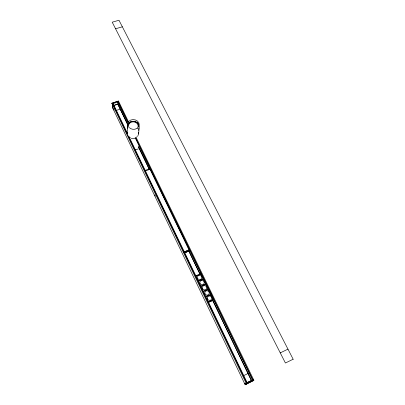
<?xml version="1.0" encoding="UTF-8"?>
<svg xmlns="http://www.w3.org/2000/svg" width="405" height="405" viewBox="0 0 405 405"><rect width="100%" height="100%" fill="white"/><g stroke="black" fill="none" stroke-linecap="round" stroke-linejoin="round"><path stroke-width="0.61" d="M117.814 104.546L117.85 101.954L128.279 123.495M118.462 101.032L111.851 103.285L118.462 101.032L128.648 122.148M120.239 109.249L116.078 110.403M127.129 133.625L127.55 123.895M127.57 128.304L127.707 125.201M138.51 132.881L138.414 134.116A5.569 4.814 6.1 0 0 138.307 132.445M138.702 130.41L138.9 127.939M138.611 134.268L139.305 125.459M184.057 252.725L184.381 251.799L189.464 249.718L150.169 168.581L145.248 170.363M189.464 249.718L188.948 251.115L184.457 252.958M200.515 274.701L200.92 273.861M202.976 279.784L203.391 278.964M205.446 284.897L205.877 284.102M207.937 290.041L208.378 289.266M210.215 295.594L210.894 294.465M212.767 300.029L213.232 299.295M195.893 275.759L201.022 273.583L213.531 299.411L212.827 300.505L208.256 302.52M128.709 121.465C131.438 118.462 137.037 119.176 138.859 122.821M137.153 128.172C134.911 129.889 131.493 129.656 129.448 127.732M248.012 373.531L243.359 375.779M246.078 383.105L253.444 379.495M246.205 383.069L244.747 383.869L245.152 383.672M247.106 382.603L129.195 137.067M251.404 380.553L252.477 379.966L135.174 137.73M112.408 104.348L112.413 107.441L245.167 384.75L247.121 383.692L112.403 103.108M245.167 384.75L253.262 380.68L135.538 137.7M246.746 382.826L251.505 380.498L212.635 300.11M243.284 375.703L243.694 375.506M249.004 372.924L249.409 372.727M280.26 352.876L287.97 349.15M208.352 301.69L213.531 299.411M208.16 302.317L212.731 300.308M205.826 296.44L210.995 294.182M205.963 296.83L210.727 294.749L213.055 299.573M203.32 291.22L208.479 288.983M203.457 291.62L208.21 289.56L210.529 294.349M200.829 286.031L205.978 283.819M200.971 286.441L205.715 284.401L208.018 289.16M198.308 280.903L203.492 278.686M198.496 281.298L203.234 279.273L205.522 284.006M196.04 276.185L200.769 274.18L203.042 278.878M184.366 252.771L188.857 250.928M184.948 251.637L187.292 250.68M185.191 252.376L186.938 251.657M145.471 170.93L150.007 169.285L189.049 249.961M135.452 149.89L138.409 148.853M113.668 105.386L117.825 104.029L127.666 124.386M114.261 105.406L117.227 104.439M113.076 107.948L112.711 108.064L112.706 104.353M117.85 102.065L118.766 101.655L112.15 103.913L113.071 103.508L127.281 133.073M115.562 28.775L122.35 26.811M135.143 138.206L133.194 138.55L131.21 138.287M136.105 137.406L253.925 380.351L246.508 383.996L111.851 103.179M117.911 101.321L128.091 122.335M138.388 146.564L149.389 169.315M188.715 250.634L200.262 274.519M117.82 104.247L127.398 124.057M138.414 146.843L149.151 169.052M188.806 251.075L199.822 273.856M212.762 300.626L251.14 380.011M113.339 108.499L114.139 110.165M154.756 194.967L155.302 196.106M139.188 123.692L139.335 124.573M128.906 127.464A4.83 4.151 6.2 0 1 133.928 121.864A4.83 4.151 6.2 0 1 137.209 128.567M127.919 125.236A5.478 4.708 6.2 0 1 133.534 121.267A5.478 4.708 6.2 0 1 138.809 125.864M127.995 125.236A5.402 4.642 6.2 0 1 133.999 121.368A5.402 4.642 6.2 0 1 138.702 126.664M127.803 126.907A5.695 4.895 6.2 0 1 128.815 122.882M136.758 122.143A5.695 4.895 6.2 0 1 137.492 122.73M138.105 123.419A5.695 4.895 6.2 0 1 138.571 124.183M138.216 134.936A5.569 4.814 6.1 0 1 137.857 135.705M137.351 136.409A5.569 4.814 6.1 0 1 136.703 137.017M130.369 137.634A5.569 4.814 6.1 0 1 128.825 136.581M127.342 133.498A5.569 4.814 6.1 0 1 127.378 132.658M293.149 359.23L285.414 363.017L112.215 22.184L118.984 20.25L293.149 359.23M207.451 298.799A2.253 2.152 40 0 0 211.218 299.659A2.253 2.152 40 0 0 209.937 296.025A2.253 2.152 40 0 0 207.451 298.799M204.935 293.574A2.243 2.141 37.5 0 0 208.691 294.435A2.243 2.141 37.5 0 0 207.421 290.82A2.243 2.141 37.5 0 0 204.935 293.574M202.439 288.385A2.233 2.131 35.1 0 0 206.185 289.241A2.233 2.131 35.1 0 0 204.925 285.652A2.233 2.131 35.1 0 0 202.439 288.385M200.07 283.48A2.222 2.121 32.7 0 0 203.862 283.875A2.222 2.121 32.7 0 0 202.171 280.468A2.222 2.121 32.7 0 0 200.07 283.48M197.605 278.351A2.217 2.106 30.5 0 0 201.386 278.746A2.217 2.106 30.5 0 0 199.706 275.365A2.217 2.106 30.5 0 0 197.605 278.351"/></g></svg>
